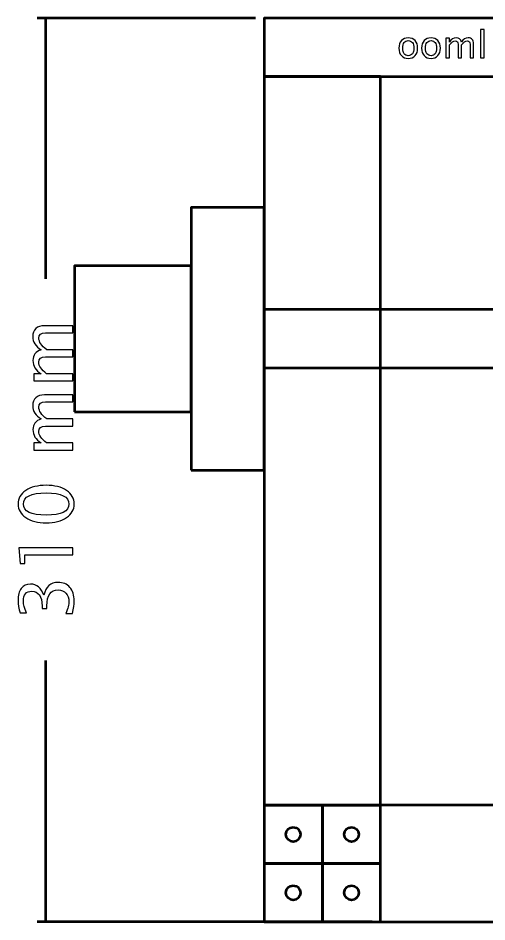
# Model space of a CAD drawing. Header units: centimetres. Extents: x -71 to 58, y -28 to 40.
# Drawn here: x 4.06 to 20.15, y -27.5 to 3.5 of the extents above; entities that cross this region are included whole.
import ezdxf

# ---------------------------------------------------------------- set-up
doc = ezdxf.new("R2010")
doc.units = ezdxf.units.CM
doc.header["$MEASUREMENT"] = 0
doc.layers.add('Layer 1', color=7, linetype='Continuous')

msp = doc.modelspace()

# ---------------------------------------------------------------- linework, layer by layer
at = {"layer": 'Layer 1', "lineweight": 53}
for points in [[(12.5, 1.49999), (47.5, 1.49999), (47.5, 3.49999), (12.5, 3.49999), (12.5, 1.49999)], [(10, -12.00001), (12.5, -12.00001), (12.5, -3.00001), (10, -3.00001), (10, -12.00001)], [(6, -10.00001), (10, -10.00001), (10, -5.00001), (6, -5.00001), (6, -10.00001)], [(12.5, -8.50001), (47.5, -8.50001), (47.5, -6.50001), (12.5, -6.50001), (12.5, -8.50001)], [(12.49999, -27.50001), (16.49999, -27.50001), (16.49999, -23.50001), (12.49999, -23.50001), (12.49999, -27.50001)], [(12.49999, -25.50001), (14.49999, -25.50001), (14.49999, -23.50001), (12.49999, -23.50001), (12.49999, -25.50001)], [(12.5, -27.50001), (47.5, -27.50001), (47.5, -23.50001), (12.5, -23.50001), (12.5, -27.50001)], [(14.49999, -25.50001), (16.49999, -25.50001), (16.49999, -23.50001), (14.49999, -23.50001), (14.49999, -25.50001)], [(12.49999, -27.50001), (14.49999, -27.50001), (14.49999, -25.50001), (12.49999, -25.50001), (12.49999, -27.50001)], [(14.49999, -27.50001), (16.49999, -27.50001), (16.49999, -25.50001), (14.49999, -25.50001), (14.49999, -27.50001)]]:
    msp.add_lwpolyline(points, close=True, dxfattribs=at)
for centre in [(13.5, -24.5), (15.5, -24.5), (13.5, -26.5), (15.5, -26.5)]:
    msp.add_ellipse(centre, major_axis=(0, 0.25), ratio=1, dxfattribs=at)
for points in [[(12.20894, 3.49999), (12.20894, 3.49999), (4.70894, 3.49999), (4.70894, 3.49999)], [(5, 3.49999), (5, 3.49999), (5, -5.44105), (5, -5.44105)], [(5, -18.53272), (5, -18.53272), (5, -27.50001), (5, -27.50001)], [(16.20893, -27.50001), (16.20893, -27.50001), (4.70894, -27.50001), (4.70894, -27.50001)]]:
    msp.add_open_spline(points, degree=3, dxfattribs=at)
at = {"layer": 'Layer 1'}
for points, knots in [([(19.92881, 2.13254), (19.92881, 2.13254), (19.92881, 3.11282), (19.92881, 3.11282), (19.92881, 3.11282), (19.92881, 3.11282), (20.05087, 3.11282), (20.05087, 3.11282), (20.05087, 3.11282), (20.05087, 3.11282), (20.05087, 2.13254), (20.05087, 2.13254), (20.05087, 2.13254), (20.05087, 2.13254), (19.92881, 2.13254), (19.92881, 2.13254)], [0, 0, 0, 0, 0.2, 0.2, 0.2, 0.2, 0.4, 0.4, 0.4, 0.4, 0.6, 0.6, 0.6, 0.6, 1, 1, 1, 1]), ([(17.4478, 2.11728), (17.34884, 2.11728), (17.27044, 2.14886), (17.2128, 2.212), (17.2128, 2.212), (17.15495, 2.27515), (17.12613, 2.36098), (17.12613, 2.46926), (17.12613, 2.46926), (17.12613, 2.57733), (17.15495, 2.66294), (17.2128, 2.72588), (17.2128, 2.72588), (17.27044, 2.78881), (17.34884, 2.82039), (17.4478, 2.82039), (17.4478, 2.82039), (17.54676, 2.82039), (17.62517, 2.78881), (17.68281, 2.72588), (17.68281, 2.72588), (17.74066, 2.66294), (17.76948, 2.57733), (17.76948, 2.46926), (17.76948, 2.46926), (17.76948, 2.36098), (17.74066, 2.27515), (17.68281, 2.212), (17.68281, 2.212), (17.62517, 2.14886), (17.54676, 2.11728), (17.4478, 2.11728)], [0, 0, 0, 0, 0.11111111, 0.11111111, 0.11111111, 0.11111111, 0.22222222, 0.22222222, 0.22222222, 0.22222222, 0.33333333, 0.33333333, 0.33333333, 0.33333333, 0.44444444, 0.44444444, 0.44444444, 0.44444444, 0.55555556, 0.55555556, 0.55555556, 0.55555556, 0.66666667, 0.66666667, 0.66666667, 0.66666667, 0.77777778, 0.77777778, 0.77777778, 0.77777778, 1, 1, 1, 1]), ([(18.22889, 2.11728), (18.12993, 2.11728), (18.05153, 2.14886), (17.99389, 2.212), (17.99389, 2.212), (17.93604, 2.27515), (17.90722, 2.36098), (17.90722, 2.46926), (17.90722, 2.46926), (17.90722, 2.57733), (17.93604, 2.66294), (17.99389, 2.72588), (17.99389, 2.72588), (18.05153, 2.78881), (18.12993, 2.82039), (18.22889, 2.82039), (18.22889, 2.82039), (18.32785, 2.82039), (18.40626, 2.78881), (18.4639, 2.72588), (18.4639, 2.72588), (18.52175, 2.66294), (18.55057, 2.57733), (18.55057, 2.46926), (18.55057, 2.46926), (18.55057, 2.36098), (18.52175, 2.27515), (18.4639, 2.212), (18.4639, 2.212), (18.40626, 2.14886), (18.32785, 2.11728), (18.22889, 2.11728)], [0, 0, 0, 0, 0.11111111, 0.11111111, 0.11111111, 0.11111111, 0.22222222, 0.22222222, 0.22222222, 0.22222222, 0.33333333, 0.33333333, 0.33333333, 0.33333333, 0.44444444, 0.44444444, 0.44444444, 0.44444444, 0.55555556, 0.55555556, 0.55555556, 0.55555556, 0.66666667, 0.66666667, 0.66666667, 0.66666667, 0.77777778, 0.77777778, 0.77777778, 0.77777778, 1, 1, 1, 1]), ([(18.74171, 2.13254), (18.74171, 2.13254), (18.74171, 2.8064), (18.74171, 2.8064), (18.74171, 2.8064), (18.74171, 2.8064), (18.86377, 2.8064), (18.86377, 2.8064), (18.86377, 2.8064), (18.86377, 2.8064), (18.86377, 2.67905), (18.86377, 2.67905), (18.86377, 2.67905), (18.92331, 2.77335), (18.9996, 2.82039), (19.09305, 2.82039), (19.09305, 2.82039), (19.18311, 2.82039), (19.24435, 2.77335), (19.27698, 2.67905), (19.27698, 2.67905), (19.33483, 2.77419), (19.41027, 2.82166), (19.50288, 2.82166), (19.50288, 2.82166), (19.562, 2.82166), (19.60798, 2.80428), (19.64083, 2.76932), (19.64083, 2.76932), (19.67367, 2.73435), (19.6902, 2.6854), (19.6902, 2.62247), (19.6902, 2.62247), (19.6902, 2.62247), (19.6902, 2.13254), (19.6902, 2.13254), (19.6902, 2.13254), (19.6902, 2.13254), (19.56814, 2.13254), (19.56814, 2.13254), (19.56814, 2.13254), (19.56814, 2.13254), (19.56814, 2.60234), (19.56814, 2.60234), (19.56814, 2.60234), (19.56814, 2.67905), (19.53763, 2.7174), (19.4766, 2.7174), (19.4766, 2.7174), (19.41324, 2.7174), (19.3467, 2.67269), (19.27698, 2.58305), (19.27698, 2.58305), (19.27698, 2.58305), (19.27698, 2.13254), (19.27698, 2.13254), (19.27698, 2.13254), (19.27698, 2.13254), (19.15493, 2.13254), (19.15493, 2.13254), (19.15493, 2.13254), (19.15493, 2.13254), (19.15493, 2.60276), (19.15493, 2.60276), (19.15493, 2.60276), (19.15493, 2.68011), (19.12399, 2.71867), (19.0619, 2.71867), (19.0619, 2.71867), (19.00023, 2.71867), (18.93412, 2.67375), (18.86377, 2.58369), (18.86377, 2.58369), (18.86377, 2.58369), (18.86377, 2.13254), (18.86377, 2.13254), (18.86377, 2.13254), (18.86377, 2.13254), (18.74171, 2.13254), (18.74171, 2.13254)], [0, 0, 0, 0, 0.04761905, 0.04761905, 0.04761905, 0.04761905, 0.0952381, 0.0952381, 0.0952381, 0.0952381, 0.14285714, 0.14285714, 0.14285714, 0.14285714, 0.19047619, 0.19047619, 0.19047619, 0.19047619, 0.23809524, 0.23809524, 0.23809524, 0.23809524, 0.28571429, 0.28571429, 0.28571429, 0.28571429, 0.33333333, 0.33333333, 0.33333333, 0.33333333, 0.38095238, 0.38095238, 0.38095238, 0.38095238, 0.42857143, 0.42857143, 0.42857143, 0.42857143, 0.47619048, 0.47619048, 0.47619048, 0.47619048, 0.52380952, 0.52380952, 0.52380952, 0.52380952, 0.57142857, 0.57142857, 0.57142857, 0.57142857, 0.61904762, 0.61904762, 0.61904762, 0.61904762, 0.66666667, 0.66666667, 0.66666667, 0.66666667, 0.71428571, 0.71428571, 0.71428571, 0.71428571, 0.76190476, 0.76190476, 0.76190476, 0.76190476, 0.80952381, 0.80952381, 0.80952381, 0.80952381, 0.85714286, 0.85714286, 0.85714286, 0.85714286, 0.9047619, 0.9047619, 0.9047619, 0.9047619, 1, 1, 1, 1]), ([(17.44759, 2.20883), (17.50798, 2.20883), (17.55503, 2.2315), (17.58851, 2.27706), (17.58851, 2.27706), (17.62178, 2.32241), (17.63852, 2.38662), (17.63852, 2.46926), (17.63852, 2.46926), (17.63852, 2.55169), (17.62178, 2.61569), (17.58851, 2.66104), (17.58851, 2.66104), (17.55503, 2.70617), (17.50798, 2.72885), (17.44759, 2.72885), (17.44759, 2.72885), (17.38698, 2.72885), (17.33994, 2.70617), (17.30688, 2.66104), (17.30688, 2.66104), (17.27361, 2.61569), (17.25709, 2.55169), (17.25709, 2.46926), (17.25709, 2.46926), (17.25709, 2.38662), (17.27361, 2.32241), (17.30688, 2.27706), (17.30688, 2.27706), (17.33994, 2.2315), (17.38698, 2.20883), (17.44759, 2.20883)], [0, 0, 0, 0, 0.11111111, 0.11111111, 0.11111111, 0.11111111, 0.22222222, 0.22222222, 0.22222222, 0.22222222, 0.33333333, 0.33333333, 0.33333333, 0.33333333, 0.44444444, 0.44444444, 0.44444444, 0.44444444, 0.55555556, 0.55555556, 0.55555556, 0.55555556, 0.66666667, 0.66666667, 0.66666667, 0.66666667, 0.77777778, 0.77777778, 0.77777778, 0.77777778, 1, 1, 1, 1]), ([(18.22868, 2.20883), (18.28907, 2.20883), (18.33612, 2.2315), (18.3696, 2.27706), (18.3696, 2.27706), (18.40287, 2.32241), (18.41961, 2.38662), (18.41961, 2.46926), (18.41961, 2.46926), (18.41961, 2.55169), (18.40287, 2.61569), (18.3696, 2.66104), (18.3696, 2.66104), (18.33612, 2.70617), (18.28907, 2.72885), (18.22868, 2.72885), (18.22868, 2.72885), (18.16807, 2.72885), (18.12103, 2.70617), (18.08797, 2.66104), (18.08797, 2.66104), (18.0547, 2.61569), (18.03818, 2.55169), (18.03818, 2.46926), (18.03818, 2.46926), (18.03818, 2.38662), (18.0547, 2.32241), (18.08797, 2.27706), (18.08797, 2.27706), (18.12103, 2.2315), (18.16807, 2.20883), (18.22868, 2.20883)], [0, 0, 0, 0, 0.11111111, 0.11111111, 0.11111111, 0.11111111, 0.22222222, 0.22222222, 0.22222222, 0.22222222, 0.33333333, 0.33333333, 0.33333333, 0.33333333, 0.44444444, 0.44444444, 0.44444444, 0.44444444, 0.55555556, 0.55555556, 0.55555556, 0.55555556, 0.66666667, 0.66666667, 0.66666667, 0.66666667, 0.77777778, 0.77777778, 0.77777778, 0.77777778, 1, 1, 1, 1]), ([(5.94107, -8.94523), (5.94107, -8.94523), (4.59487, -8.94523), (4.59487, -8.94523), (4.59487, -8.94523), (4.59487, -8.94523), (4.59487, -8.70139), (4.59487, -8.70139), (4.59487, -8.70139), (4.59487, -8.70139), (4.84929, -8.70139), (4.84929, -8.70139), (4.84929, -8.70139), (4.66091, -8.58243), (4.56693, -8.43003), (4.56693, -8.24334), (4.56693, -8.24334), (4.56693, -8.06343), (4.66091, -7.94108), (4.84929, -7.87589), (4.84929, -7.87589), (4.65922, -7.76032), (4.56439, -7.60961), (4.56439, -7.42462), (4.56439, -7.42462), (4.56439, -7.30651), (4.5991, -7.21464), (4.66895, -7.14903), (4.66895, -7.14903), (4.7388, -7.08341), (4.83659, -7.05039), (4.96232, -7.05039), (4.96232, -7.05039), (4.96232, -7.05039), (5.94107, -7.05039), (5.94107, -7.05039), (5.94107, -7.05039), (5.94107, -7.05039), (5.94107, -7.29423), (5.94107, -7.29423), (5.94107, -7.29423), (5.94107, -7.29423), (5.00254, -7.29423), (5.00254, -7.29423), (5.00254, -7.29423), (4.84929, -7.29423), (4.77267, -7.35519), (4.77267, -7.47711), (4.77267, -7.47711), (4.77267, -7.60369), (4.86199, -7.73661), (5.04106, -7.87589), (5.04106, -7.87589), (5.04106, -7.87589), (5.94107, -7.87589), (5.94107, -7.87589), (5.94107, -7.87589), (5.94107, -7.87589), (5.94107, -8.11973), (5.94107, -8.11973), (5.94107, -8.11973), (5.94107, -8.11973), (5.00169, -8.11973), (5.00169, -8.11973), (5.00169, -8.11973), (4.84718, -8.11973), (4.77013, -8.18154), (4.77013, -8.30557), (4.77013, -8.30557), (4.77013, -8.42876), (4.85988, -8.56084), (5.03979, -8.70139), (5.03979, -8.70139), (5.03979, -8.70139), (5.94107, -8.70139), (5.94107, -8.70139), (5.94107, -8.70139), (5.94107, -8.70139), (5.94107, -8.94523), (5.94107, -8.94523)], [0, 0, 0, 0, 0.04761905, 0.04761905, 0.04761905, 0.04761905, 0.0952381, 0.0952381, 0.0952381, 0.0952381, 0.14285714, 0.14285714, 0.14285714, 0.14285714, 0.19047619, 0.19047619, 0.19047619, 0.19047619, 0.23809524, 0.23809524, 0.23809524, 0.23809524, 0.28571429, 0.28571429, 0.28571429, 0.28571429, 0.33333333, 0.33333333, 0.33333333, 0.33333333, 0.38095238, 0.38095238, 0.38095238, 0.38095238, 0.42857143, 0.42857143, 0.42857143, 0.42857143, 0.47619048, 0.47619048, 0.47619048, 0.47619048, 0.52380952, 0.52380952, 0.52380952, 0.52380952, 0.57142857, 0.57142857, 0.57142857, 0.57142857, 0.61904762, 0.61904762, 0.61904762, 0.61904762, 0.66666667, 0.66666667, 0.66666667, 0.66666667, 0.71428571, 0.71428571, 0.71428571, 0.71428571, 0.76190476, 0.76190476, 0.76190476, 0.76190476, 0.80952381, 0.80952381, 0.80952381, 0.80952381, 0.85714286, 0.85714286, 0.85714286, 0.85714286, 0.9047619, 0.9047619, 0.9047619, 0.9047619, 1, 1, 1, 1]), ([(5.94107, -11.31674), (5.94107, -11.31674), (4.59487, -11.31674), (4.59487, -11.31674), (4.59487, -11.31674), (4.59487, -11.31674), (4.59487, -11.0729), (4.59487, -11.0729), (4.59487, -11.0729), (4.59487, -11.0729), (4.84929, -11.0729), (4.84929, -11.0729), (4.84929, -11.0729), (4.66091, -10.95394), (4.56693, -10.80154), (4.56693, -10.61485), (4.56693, -10.61485), (4.56693, -10.43494), (4.66091, -10.31259), (4.84929, -10.2474), (4.84929, -10.2474), (4.65922, -10.13183), (4.56439, -9.98112), (4.56439, -9.79613), (4.56439, -9.79613), (4.56439, -9.67802), (4.5991, -9.58615), (4.66895, -9.52054), (4.66895, -9.52054), (4.7388, -9.45492), (4.83659, -9.4219), (4.96232, -9.4219), (4.96232, -9.4219), (4.96232, -9.4219), (5.94107, -9.4219), (5.94107, -9.4219), (5.94107, -9.4219), (5.94107, -9.4219), (5.94107, -9.66574), (5.94107, -9.66574), (5.94107, -9.66574), (5.94107, -9.66574), (5.00254, -9.66574), (5.00254, -9.66574), (5.00254, -9.66574), (4.84929, -9.66574), (4.77267, -9.7267), (4.77267, -9.84862), (4.77267, -9.84862), (4.77267, -9.9752), (4.86199, -10.10812), (5.04106, -10.2474), (5.04106, -10.2474), (5.04106, -10.2474), (5.94107, -10.2474), (5.94107, -10.2474), (5.94107, -10.2474), (5.94107, -10.2474), (5.94107, -10.49124), (5.94107, -10.49124), (5.94107, -10.49124), (5.94107, -10.49124), (5.00169, -10.49124), (5.00169, -10.49124), (5.00169, -10.49124), (4.84718, -10.49124), (4.77013, -10.55305), (4.77013, -10.67708), (4.77013, -10.67708), (4.77013, -10.80027), (4.85988, -10.93235), (5.03979, -11.0729), (5.03979, -11.0729), (5.03979, -11.0729), (5.94107, -11.0729), (5.94107, -11.0729), (5.94107, -11.0729), (5.94107, -11.0729), (5.94107, -11.31674), (5.94107, -11.31674)], [0, 0, 0, 0, 0.04761905, 0.04761905, 0.04761905, 0.04761905, 0.0952381, 0.0952381, 0.0952381, 0.0952381, 0.14285714, 0.14285714, 0.14285714, 0.14285714, 0.19047619, 0.19047619, 0.19047619, 0.19047619, 0.23809524, 0.23809524, 0.23809524, 0.23809524, 0.28571429, 0.28571429, 0.28571429, 0.28571429, 0.33333333, 0.33333333, 0.33333333, 0.33333333, 0.38095238, 0.38095238, 0.38095238, 0.38095238, 0.42857143, 0.42857143, 0.42857143, 0.42857143, 0.47619048, 0.47619048, 0.47619048, 0.47619048, 0.52380952, 0.52380952, 0.52380952, 0.52380952, 0.57142857, 0.57142857, 0.57142857, 0.57142857, 0.61904762, 0.61904762, 0.61904762, 0.61904762, 0.66666667, 0.66666667, 0.66666667, 0.66666667, 0.71428571, 0.71428571, 0.71428571, 0.71428571, 0.76190476, 0.76190476, 0.76190476, 0.76190476, 0.80952381, 0.80952381, 0.80952381, 0.80952381, 0.85714286, 0.85714286, 0.85714286, 0.85714286, 0.9047619, 0.9047619, 0.9047619, 0.9047619, 1, 1, 1, 1]), ([(5.98679, -13.16756), (5.98679, -13.36018), (5.89831, -13.51554), (5.72178, -13.63323), (5.72178, -13.63323), (5.54525, -13.75134), (5.31242, -13.81018), (5.02286, -13.81018), (5.02286, -13.81018), (4.7333, -13.81018), (4.50047, -13.75134), (4.32394, -13.63323), (4.32394, -13.63323), (4.14741, -13.51554), (4.05893, -13.36018), (4.05893, -13.16756), (4.05893, -13.16756), (4.05893, -12.9741), (4.14698, -12.81873), (4.32309, -12.70105), (4.32309, -12.70105), (4.4992, -12.58378), (4.73245, -12.52494), (5.02286, -12.52494), (5.02286, -12.52494), (5.31242, -12.52494), (5.54525, -12.58378), (5.72178, -12.70105), (5.72178, -12.70105), (5.89831, -12.81873), (5.98679, -12.9741), (5.98679, -13.16756)], [0, 0, 0, 0, 0.11111111, 0.11111111, 0.11111111, 0.11111111, 0.22222222, 0.22222222, 0.22222222, 0.22222222, 0.33333333, 0.33333333, 0.33333333, 0.33333333, 0.44444444, 0.44444444, 0.44444444, 0.44444444, 0.55555556, 0.55555556, 0.55555556, 0.55555556, 0.66666667, 0.66666667, 0.66666667, 0.66666667, 0.77777778, 0.77777778, 0.77777778, 0.77777778, 1, 1, 1, 1]), ([(5.80391, -13.16798), (5.80391, -12.91356), (5.54356, -12.78656), (5.02286, -12.78656), (5.02286, -12.78656), (4.50216, -12.78656), (4.24181, -12.91356), (4.24181, -13.16798), (4.24181, -13.16798), (4.24181, -13.42156), (4.50216, -13.54856), (5.02286, -13.54856), (5.02286, -13.54856), (5.54356, -13.54856), (5.80391, -13.42156), (5.80391, -13.16798)], [0, 0, 0, 0, 0.2, 0.2, 0.2, 0.2, 0.4, 0.4, 0.4, 0.4, 0.6, 0.6, 0.6, 0.6, 1, 1, 1, 1]), ([(5.94107, -14.91085), (5.94107, -14.91085), (4.28753, -14.91085), (4.28753, -14.91085), (4.28753, -14.91085), (4.28753, -14.91085), (4.28753, -15.20295), (4.28753, -15.20295), (4.28753, -15.20295), (4.28753, -15.20295), (4.13513, -15.20295), (4.13513, -15.20295), (4.13513, -15.20295), (4.13513, -15.20295), (4.08941, -14.66701), (4.08941, -14.66701), (4.08941, -14.66701), (4.08941, -14.66701), (5.94107, -14.66701), (5.94107, -14.66701), (5.94107, -14.66701), (5.94107, -14.66701), (5.94107, -14.91085), (5.94107, -14.91085)], [0, 0, 0, 0, 0.14285714, 0.14285714, 0.14285714, 0.14285714, 0.28571429, 0.28571429, 0.28571429, 0.28571429, 0.42857143, 0.42857143, 0.42857143, 0.42857143, 0.57142857, 0.57142857, 0.57142857, 0.57142857, 0.71428571, 0.71428571, 0.71428571, 0.71428571, 1, 1, 1, 1]), ([(5.92837, -16.92338), (5.92837, -16.92338), (5.69977, -16.92338), (5.69977, -16.92338), (5.69977, -16.92338), (5.7692, -16.74897), (5.80391, -16.61223), (5.80391, -16.5119), (5.80391, -16.5119), (5.80391, -16.39379), (5.77004, -16.29854), (5.70189, -16.2253), (5.70189, -16.2253), (5.63373, -16.15207), (5.54483, -16.11566), (5.43561, -16.11566), (5.43561, -16.11566), (5.17653, -16.11566), (5.04699, -16.296), (5.04699, -16.65668), (5.04699, -16.65668), (5.04699, -16.65668), (5.04699, -16.7532), (5.04699, -16.7532), (5.04699, -16.7532), (5.04699, -16.7532), (4.88316, -16.7532), (4.88316, -16.7532), (4.88316, -16.7532), (4.88316, -16.7532), (4.88189, -16.66769), (4.88189, -16.66769), (4.88189, -16.66769), (4.88189, -16.3286), (4.76251, -16.15884), (4.52333, -16.15884), (4.52333, -16.15884), (4.33579, -16.15884), (4.24181, -16.27145), (4.24181, -16.49624), (4.24181, -16.49624), (4.24181, -16.61689), (4.27652, -16.75066), (4.34595, -16.89798), (4.34595, -16.89798), (4.34595, -16.89798), (4.13259, -16.89798), (4.13259, -16.89798), (4.13259, -16.89798), (4.08348, -16.75362), (4.05893, -16.61435), (4.05893, -16.48057), (4.05893, -16.48057), (4.05893, -16.29854), (4.09534, -16.15842), (4.16815, -16.06105), (4.16815, -16.06105), (4.24054, -15.96368), (4.34595, -15.915), (4.48396, -15.915), (4.48396, -15.915), (4.69943, -15.915), (4.8531, -16.04242), (4.94454, -16.29769), (4.94454, -16.29769), (5.01355, -16.00178), (5.17568, -15.85404), (5.4318, -15.85404), (5.4318, -15.85404), (5.60452, -15.85404), (5.74041, -15.91119), (5.83905, -16.02507), (5.83905, -16.02507), (5.93768, -16.13894), (5.98679, -16.29558), (5.98679, -16.49454), (5.98679, -16.49454), (5.98679, -16.608), (5.96732, -16.75066), (5.92837, -16.92338)], [0, 0, 0, 0, 0.04761905, 0.04761905, 0.04761905, 0.04761905, 0.0952381, 0.0952381, 0.0952381, 0.0952381, 0.14285714, 0.14285714, 0.14285714, 0.14285714, 0.19047619, 0.19047619, 0.19047619, 0.19047619, 0.23809524, 0.23809524, 0.23809524, 0.23809524, 0.28571429, 0.28571429, 0.28571429, 0.28571429, 0.33333333, 0.33333333, 0.33333333, 0.33333333, 0.38095238, 0.38095238, 0.38095238, 0.38095238, 0.42857143, 0.42857143, 0.42857143, 0.42857143, 0.47619048, 0.47619048, 0.47619048, 0.47619048, 0.52380952, 0.52380952, 0.52380952, 0.52380952, 0.57142857, 0.57142857, 0.57142857, 0.57142857, 0.61904762, 0.61904762, 0.61904762, 0.61904762, 0.66666667, 0.66666667, 0.66666667, 0.66666667, 0.71428571, 0.71428571, 0.71428571, 0.71428571, 0.76190476, 0.76190476, 0.76190476, 0.76190476, 0.80952381, 0.80952381, 0.80952381, 0.80952381, 0.85714286, 0.85714286, 0.85714286, 0.85714286, 0.9047619, 0.9047619, 0.9047619, 0.9047619, 1, 1, 1, 1])]:
    msp.add_open_spline(points, degree=3, knots=knots, dxfattribs=at)
at = {"layer": 'Layer 1', "lineweight": 53}
msp.add_open_spline([(12.5, 1.49999), (12.5, 1.49999), (16.5, 1.49999), (16.5, 1.49999), (16.5, 1.49999), (16.5, 1.49999), (16.5, -23.50001), (16.5, -23.50001), (16.5, -23.50001), (16.5, -23.50001), (12.5, -23.50001), (12.5, -23.50001), (12.5, -23.50001), (12.5, -23.50001), (12.5, 1.49999), (12.5, 1.49999)], degree=3, knots=[0, 0, 0, 0, 0.2, 0.2, 0.2, 0.2, 0.4, 0.4, 0.4, 0.4, 0.6, 0.6, 0.6, 0.6, 1, 1, 1, 1], dxfattribs=at)

doc.saveas('drawing.dxf')
